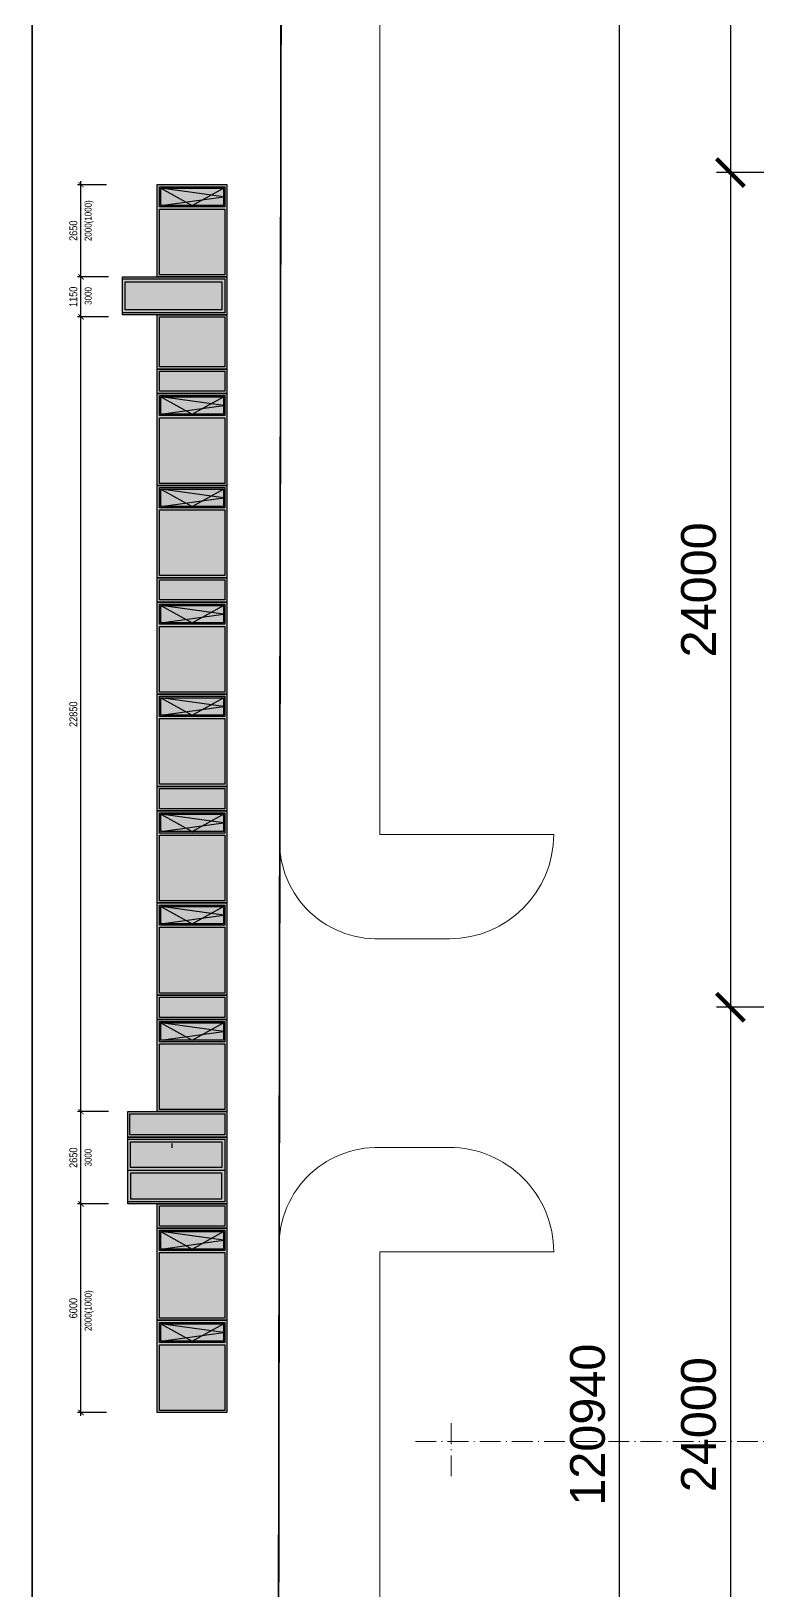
# Model space of a CAD drawing. Header units: millimetres. Extents: x 325046 to 1268204, y 1875583 to 2761998.
# Drawn here: x 676079 to 696971, y 2526117 to 2570956 of the extents above; entities that cross this region are included whole.
import ezdxf

# ---------------------------------------------------------------- set-up
doc = ezdxf.new("R2010")
doc.units = ezdxf.units.MM
doc.header["$LTSCALE"] = 100
doc.header["$PDMODE"] = 65
doc.linetypes.add('ACAD_ISO10W100', pattern=[18.5, 12, -3, 0.5, -3])
for name, color, linetype in [('FASÁDY - okna - PŮDORYS', 8, 'Continuous'), ('kóty 100', 5, 'Continuous'), ('Kóty osové', 5, 'Continuous'), ('OKNA - RASTR', 5, 'Continuous')]:
    doc.layers.add(name, color=color, linetype=linetype)
for name, color, linetype, lineweight in [('FASÁDY filling', 7, 'Continuous', 5), ('Objekty - osy', 5, 'ACAD_ISO10W100', 20), ('ŠFAF - okna', 8, 'Continuous', 13)]:
    doc.layers.add(name, color=color, linetype=linetype, lineweight=lineweight)
doc.layers.add('Komunikace - obrys - 1.etapa', color=7, linetype='Continuous', lineweight=15, true_color=0x901be4)
doc.layers.add('Manipulační - obrys - 1. etapa', color=7, linetype='Continuous', lineweight=13, true_color=0x1a63a8)
doc.styles.add('ARIAL NARROW', font='ARIALN.TTF')
doc.styles.add('ARIL-TENKÝ', font='arial.ttf')
doc.dimstyles.new('100', dxfattribs={"dimscale": 100, "dimtxt": 2.3, "dimasz": 1.5, "dimexe": 1, "dimexo": 4, "dimgap": 1, "dimtad": 1, "dimdec": 0, "dimzin": 0, "dimdsep": 46, "dimtxsty": 'ARIAL NARROW', "dimblk": 'ARCHTICK', "dimcen": 4, "dimdle": 1, "dimclrd": 256, "dimclre": 256, "dimclrt": 7, "dimadec": 0, "dimazin": 0, "dimtfac": 1, "dimtdec": 0, "dimtix": 1, "dimtofl": 0, "dimtmove": 0, "dimatfit": 2, "dimldrblk": 'OBLIQUE', "dimfxl": 1, "dimtolj": 1, "dimtzin": 0, "dimlwd": -1, "dimlwe": -1, "dimarcsym": 1})
doc.dimstyles.new('400', dxfattribs={"dimscale": 400, "dimtxt": 2.5, "dimasz": 2, "dimexe": 1, "dimexo": 12, "dimgap": 1, "dimtad": 1, "dimdec": 0, "dimzin": 0, "dimdsep": 46, "dimtxsty": 'ARIL-TENKÝ', "dimblk": 'ARCHTICK', "dimcen": 4, "dimdle": 1, "dimclrd": 256, "dimclre": 256, "dimclrt": 7, "dimadec": 0, "dimazin": 0, "dimtfac": 1, "dimtdec": 0, "dimtix": 1, "dimtofl": 0, "dimtmove": 0, "dimatfit": 0, "dimldrblk": 'OBLIQUE', "dimfxl": 1, "dimtolj": 1, "dimtzin": 0, "dimlwd": -1, "dimlwe": -1, "dimarcsym": 0})

# ---------------------------------------------------------------- blocks, each defined once
blk = doc.blocks.new('_ARCHTICK')
at = {"color": 0, "linetype": 'ByBlock', "const_width": 0.15}
blk.add_lwpolyline([(-0.5, -0.5), (0.5, 0.5)], dxfattribs=at)
blk = doc.blocks.new('*D295')
at = {"layer": 'Defpoints', "color": 0, "transparency": 16777216}
for p in [(705079, 2590893), (696183, 2566893), (706919, 2566893)]:
    blk.add_point(p, dxfattribs=at)
at = {"layer": 'Kóty osové', "transparency": 16777216}
for p, q in [((696183, 2591293), (696183, 2566493)), ((700279, 2590893), (695783, 2590893)), ((702119, 2566893), (695783, 2566893))]:
    blk.add_line(p, q, dxfattribs=at)
at = {"layer": 'Kóty osové', "transparency": 16777216, "xscale": 800, "yscale": 800, "zscale": 800}
for p, rotation in [((696183, 2590893), 90), ((696183, 2566893), 270)]:
    blk.add_blockref('_ARCHTICK', p, dxfattribs=dict(at, rotation=rotation))
at = {"layer": 'Kóty osové', "color": 7, "transparency": 16777216, "insert": (695272, 2578893), "char_height": 1000, "attachment_point": 5, "rotation": 90, "style": 'ARIL-TENKÝ'}
blk.add_mtext('\\A1;24000', dxfattribs=at)
blk = doc.blocks.new('_Oblique')
at = {"color": 0, "lineweight": -2}
blk.add_line((-0.5, -0.5), (0.5, 0.5), dxfattribs=at)
blk = doc.blocks.new('*D296')
at = {"layer": 'Defpoints', "color": 0, "transparency": 16777216}
for p in [(705684, 2566893), (696183, 2542893), (705684, 2542893)]:
    blk.add_point(p, dxfattribs=at)
at = {"layer": 'Kóty osové', "transparency": 16777216}
for p, q in [((696183, 2567293), (696183, 2542493)), ((700884, 2566893), (695783, 2566893)), ((700884, 2542893), (695783, 2542893))]:
    blk.add_line(p, q, dxfattribs=at)
at = {"layer": 'Kóty osové', "transparency": 16777216, "xscale": 800, "yscale": 800, "zscale": 800}
for p, rotation in [((696183, 2566893), 90), ((696183, 2542893), 270)]:
    blk.add_blockref('_ARCHTICK', p, dxfattribs=dict(at, rotation=rotation))
at = {"layer": 'Kóty osové', "color": 7, "transparency": 16777216, "insert": (695272, 2554893), "char_height": 1000, "attachment_point": 5, "rotation": 90, "style": 'ARIL-TENKÝ'}
blk.add_mtext('\\A1;24000', dxfattribs=at)
blk = doc.blocks.new('*D297')
at = {"layer": 'Defpoints', "color": 0, "transparency": 16777216}
for p in [(705684, 2542893), (696183, 2518893), (705684, 2518893)]:
    blk.add_point(p, dxfattribs=at)
at = {"layer": 'Kóty osové', "transparency": 16777216}
for p, q in [((696183, 2543293), (696183, 2518493)), ((700884, 2542893), (695783, 2542893)), ((700884, 2518893), (695783, 2518893))]:
    blk.add_line(p, q, dxfattribs=at)
at = {"layer": 'Kóty osové', "transparency": 16777216, "xscale": 800, "yscale": 800, "zscale": 800}
for p, rotation in [((696183, 2542893), 90), ((696183, 2518893), 270)]:
    blk.add_blockref('_ARCHTICK', p, dxfattribs=dict(at, rotation=rotation))
at = {"layer": 'Kóty osové', "color": 7, "transparency": 16777216, "insert": (695272, 2530893), "char_height": 1000, "attachment_point": 5, "rotation": 90, "style": 'ARIL-TENKÝ'}
blk.add_mtext('\\A1;24000', dxfattribs=at)
blk = doc.blocks.new('OKNO1')
at = {"layer": 'FASÁDY filling'}
h = blk.add_hatch(color=149, dxfattribs=at)
h.paths.add_polyline_path([(554541, 2542543), (552541, 2542543), (552541, 2539893), (554541, 2539893)])
h.paths.add_polyline_path([(554481, 2541903), (552601, 2541903), (552601, 2542483), (554481, 2542483)], flags=16)
h.paths.add_polyline_path([(554481, 2541843), (554481, 2539953), (552601, 2539953), (552601, 2541843)], flags=16)
h = blk.add_hatch(color=149, dxfattribs=at)
h.paths.add_polyline_path([(554481, 2542483), (552601, 2542483), (552601, 2541903), (554481, 2541903)])
h.paths.add_polyline_path([(554441, 2542443), (554441, 2541943), (552641, 2541943), (552641, 2542443)], flags=16)
at = {"layer": 'ŠFAF - okna'}
h = blk.add_hatch(color=256, dxfattribs=at)
h.set_gradient(color1=(33, 33, 33), color2=(171, 171, 171))
h.paths.add_polyline_path([(554441, 2541943), (554441, 2542443), (552641, 2542443), (552641, 2541943)])
h.paths.add_polyline_path([(552601, 2539953), (554481, 2539953), (554481, 2541843), (552601, 2541843)])
at = {"layer": 'FASÁDY - okna - PŮDORYS'}
blk.add_lwpolyline([(554441, 2542443), (554441, 2541943), (552641, 2541943), (552641, 2542443)], close=True, dxfattribs=at)
blk.add_lwpolyline([(552641, 2541943), (554441, 2542193), (552641, 2542443), (553541, 2541943), (554441, 2542443)], dxfattribs=at)
at = {"layer": 'OKNA - RASTR'}
blk.add_lwpolyline([(554541, 2542543), (554541, 2539893), (552541, 2539893), (552541, 2542543)], close=True, dxfattribs=at)
for points in [[(552601, 2541903), (552601, 2542483), (554481, 2542483), (554481, 2541903), (552601, 2541903)], [(554481, 2541843), (554481, 2539953), (552601, 2539953), (552601, 2541843), (554481, 2541843)]]:
    blk.add_lwpolyline(points, dxfattribs=at)
blk = doc.blocks.new('okno 2')
at = {"layer": 'FASÁDY filling'}
h = blk.add_hatch(color=149, dxfattribs=at)
h.paths.add_polyline_path([(554541, 2544670), (552541, 2544670), (552541, 2543970), (554541, 2543970)])
h.paths.add_polyline_path([(554481, 2544030), (552601, 2544030), (552601, 2544610), (554481, 2544610)], flags=16)
h.paths.add_polyline_path([(554481, 2544610), (552601, 2544610), (552601, 2544030), (554481, 2544030)], flags=16)
at = {"layer": 'OKNA - RASTR'}
blk.add_lwpolyline([(552541, 2543970), (552541, 2544670), (554541, 2544670), (554541, 2543970), (552541, 2543970)], dxfattribs=at)
blk.add_lwpolyline([(552601, 2544030), (552601, 2544610), (554481, 2544610), (554481, 2544030)], close=True, dxfattribs=at)
blk = doc.blocks.new('*D515')
at = {"layer": 'Defpoints', "color": 0, "ltscale": 100, "transparency": 16777216}
for p in [(677510, 2537243), (678697, 2537243), (678647, 2531243)]:
    blk.add_point(p, dxfattribs=at)
at = {"layer": 'kóty 100', "ltscale": 100, "transparency": 16777216}
for p, q in [((678297, 2537243), (677410, 2537243)), ((677510, 2531143), (677510, 2537343)), ((678247, 2531243), (677410, 2531243))]:
    blk.add_line(p, q, dxfattribs=at)
at = {"layer": 'kóty 100', "ltscale": 100, "transparency": 16777216, "xscale": 150, "yscale": 150, "zscale": 150}
for p, rotation in [((677510, 2537243), 90), ((677510, 2531243), 270)]:
    blk.add_blockref('_ARCHTICK', p, dxfattribs=dict(at, rotation=rotation))
at = {"layer": 'kóty 100', "color": 7, "ltscale": 100, "transparency": 16777216, "insert": (677292, 2534243), "char_height": 230, "attachment_point": 5, "rotation": 90, "style": 'ARIAL NARROW'}
blk.add_mtext('\\A1;6000', dxfattribs=at)
blk = doc.blocks.new('*D516')
at = {"layer": 'Defpoints', "color": 0, "ltscale": 100, "transparency": 16777216}
for p in [(677510, 2539893), (678697, 2539893), (678697, 2537243)]:
    blk.add_point(p, dxfattribs=at)
at = {"layer": 'kóty 100', "ltscale": 100, "transparency": 16777216}
for p, q in [((678297, 2539893), (677410, 2539893)), ((677510, 2537143), (677510, 2539993)), ((678297, 2537243), (677410, 2537243))]:
    blk.add_line(p, q, dxfattribs=at)
at = {"layer": 'kóty 100', "ltscale": 100, "transparency": 16777216, "xscale": 150, "yscale": 150, "zscale": 150}
for p, rotation in [((677510, 2539893), 90), ((677510, 2537243), 270)]:
    blk.add_blockref('_ARCHTICK', p, dxfattribs=dict(at, rotation=rotation))
at = {"layer": 'kóty 100', "color": 7, "ltscale": 100, "transparency": 16777216, "insert": (677292, 2538568), "char_height": 230, "attachment_point": 5, "rotation": 90, "style": 'ARIAL NARROW'}
blk.add_mtext('\\A1;2650', dxfattribs=at)
blk = doc.blocks.new('*D517')
at = {"layer": 'Defpoints', "color": 0, "ltscale": 100, "transparency": 16777216}
for p in [(677510, 2562743), (678697, 2562743), (678697, 2539893)]:
    blk.add_point(p, dxfattribs=at)
at = {"layer": 'kóty 100', "ltscale": 100, "transparency": 16777216}
for p, q in [((678297, 2562743), (677410, 2562743)), ((677510, 2539793), (677510, 2562843)), ((678297, 2539893), (677410, 2539893))]:
    blk.add_line(p, q, dxfattribs=at)
at = {"layer": 'kóty 100', "ltscale": 100, "transparency": 16777216, "xscale": 150, "yscale": 150, "zscale": 150}
for p, rotation in [((677510, 2562743), 90), ((677510, 2539893), 270)]:
    blk.add_blockref('_ARCHTICK', p, dxfattribs=dict(at, rotation=rotation))
at = {"layer": 'kóty 100', "color": 7, "ltscale": 100, "transparency": 16777216, "insert": (677292, 2551318), "char_height": 230, "attachment_point": 5, "rotation": 90, "style": 'ARIAL NARROW'}
blk.add_mtext('\\A1;22850', dxfattribs=at)
blk = doc.blocks.new('*D523')
at = {"layer": 'Defpoints', "color": 0, "ltscale": 100, "transparency": 16777216}
for p in [(677510, 2563893), (678697, 2563893), (678697, 2562743)]:
    blk.add_point(p, dxfattribs=at)
at = {"layer": 'kóty 100', "ltscale": 100, "transparency": 16777216}
for p, q in [((678297, 2563893), (677410, 2563893)), ((677510, 2562643), (677510, 2563993)), ((678297, 2562743), (677410, 2562743))]:
    blk.add_line(p, q, dxfattribs=at)
at = {"layer": 'kóty 100', "ltscale": 100, "transparency": 16777216, "xscale": 150, "yscale": 150, "zscale": 150}
for p, rotation in [((677510, 2563893), 90), ((677510, 2562743), 270)]:
    blk.add_blockref('_ARCHTICK', p, dxfattribs=dict(at, rotation=rotation))
at = {"layer": 'kóty 100', "color": 7, "ltscale": 100, "transparency": 16777216, "insert": (677292, 2563318), "char_height": 230, "attachment_point": 5, "rotation": 90, "style": 'ARIAL NARROW'}
blk.add_mtext('\\A1;1150', dxfattribs=at)
blk = doc.blocks.new('*D524')
at = {"layer": 'Defpoints', "color": 0, "ltscale": 100, "transparency": 16777216}
for p in [(677510, 2566543), (678647, 2566543), (678697, 2563893)]:
    blk.add_point(p, dxfattribs=at)
at = {"layer": 'kóty 100', "ltscale": 100, "transparency": 16777216}
for p, q in [((677510, 2563793), (677510, 2566643)), ((678247, 2566543), (677410, 2566543)), ((678297, 2563893), (677410, 2563893))]:
    blk.add_line(p, q, dxfattribs=at)
at = {"layer": 'kóty 100', "ltscale": 100, "transparency": 16777216, "xscale": 150, "yscale": 150, "zscale": 150}
for p, rotation in [((677510, 2566543), 90), ((677510, 2563893), 270)]:
    blk.add_blockref('_ARCHTICK', p, dxfattribs=dict(at, rotation=rotation))
at = {"layer": 'kóty 100', "color": 7, "ltscale": 100, "transparency": 16777216, "insert": (677292, 2565218), "char_height": 230, "attachment_point": 5, "rotation": 90, "style": 'ARIAL NARROW'}
blk.add_mtext('\\A1;2650', dxfattribs=at)
blk = doc.blocks.new('*D1558')
at = {"layer": 'Defpoints', "color": 0, "transparency": 16777216}
for p in [(692991, 2591363), (705684, 2591363), (705684, 2470423)]:
    blk.add_point(p, dxfattribs=at)
at = {"layer": 'Kóty osové', "transparency": 16777216}
for p, q in [((692991, 2470023), (692991, 2591763)), ((700884, 2591363), (692591, 2591363)), ((700884, 2470423), (692591, 2470423))]:
    blk.add_line(p, q, dxfattribs=at)
at = {"layer": 'Kóty osové', "transparency": 16777216, "xscale": 800, "yscale": 800, "zscale": 800}
for p, rotation in [((692991, 2591363), 90), ((692991, 2470423), 270)]:
    blk.add_blockref('_ARCHTICK', p, dxfattribs=dict(at, rotation=rotation))
at = {"layer": 'Kóty osové', "color": 7, "transparency": 16777216, "insert": (692080, 2530893), "char_height": 1000, "attachment_point": 5, "rotation": 90, "style": 'ARIL-TENKÝ'}
blk.add_mtext('\\A1;120940', dxfattribs=at)

msp = doc.modelspace()

# ---------------------------------------------------------------- hatches: boundary and pattern name
at = {"layer": 'FASÁDY filling', "true_color": 0x373f43}
h = msp.add_hatch(color=149, dxfattribs=at)
h.paths.add_polyline_path([(681703.7, 2563893), (679703.7, 2563893), (678703.7, 2563893), (678704.6, 2563833), (681643.7, 2563833), (681643.7, 2562863), (678704.6, 2562863), (678703.7, 2562803), (681703.7, 2562803)])
h.paths.add_polyline_path([(681643.7, 2563833), (678704.6, 2563833), (678704.6, 2562863), (681643.7, 2562863)], flags=17)
h.paths.add_polyline_path([(681563.7, 2563753), (681563.7, 2562943), (678783.7, 2562943), (678783.7, 2563753)], flags=16)
at = {"layer": 'FASÁDY filling', "ltscale": 100, "true_color": 0x373f43}
h = msp.add_hatch(color=149, dxfattribs=at)
h.paths.add_polyline_path([(681703.7, 2562803), (679703.7, 2562803), (679703.7, 2561243), (681703.7, 2561243)])
h.paths.add_polyline_path([(681643.7, 2562743), (681643.7, 2561303), (679763.7, 2561303), (679763.7, 2562743)], flags=16)
at = {"layer": 'FASÁDY filling', "true_color": 0x373f43}
msp.add_hatch(color=149, dxfattribs=at).paths.add_polyline_path([(681643.7, 2562743), (679763.7, 2562743), (679763.7, 2561303), (681643.7, 2561303)])
h = msp.add_hatch(color=149, dxfattribs=at)
h.paths.add_polyline_path([(681703.7, 2539893), (678853.7, 2539893), (678853.7, 2539163), (681703.7, 2539163)])
h.paths.add_polyline_path([(681643.7, 2539833), (681643.7, 2539223), (678913.7, 2539223), (678913.7, 2539833)], flags=16)
h = msp.add_hatch(color=149, dxfattribs=at)
h.paths.add_polyline_path([(681703.7, 2539163), (678853.7, 2539163), (678853.7, 2539103), (681643.7, 2539103), (681643.7, 2538203), (681643.7, 2537303), (678853.7, 2537303), (678853.7, 2537243), (681703.7, 2537243)])
h.paths.add_polyline_path([(681643.7, 2539103), (678853.7, 2539103), (678853.7, 2538203), (681643.7, 2538203)], flags=17)
h.paths.add_polyline_path([(681563.7, 2539023), (681563.7, 2538283), (678933.7, 2538283), (678933.7, 2539023)], flags=16)
h.paths.add_polyline_path([(681643.7, 2538203), (678853.7, 2538203), (678853.7, 2537303), (681643.7, 2537303)])
h.paths.add_polyline_path([(681563.7, 2538123), (681563.7, 2537383), (678933.7, 2537383), (678933.7, 2538123)], flags=16)
at = {"layer": 'ŠFAF - okna', "ltscale": 100}
h = msp.add_hatch(color=256, dxfattribs=at)
h.set_gradient(color1=(33, 33, 33), color2=(171, 171, 171))
h.paths.add_polyline_path([(681563.7, 2563753), (678783.7, 2563753), (678783.7, 2562943), (681563.7, 2562943)])
at = {"layer": 'ŠFAF - okna'}
h = msp.add_hatch(color=256, dxfattribs=at)
h.set_gradient(color1=(33, 33, 33), color2=(171, 171, 171))
h.paths.add_polyline_path([(681643.7, 2562743), (679763.7, 2562743), (679763.7, 2561303), (681643.7, 2561303)])
h = msp.add_hatch(color=256, dxfattribs=at)
h.set_gradient(color1=(33, 33, 33), color2=(171, 171, 171))
h.paths.add_polyline_path([(681643.7, 2539833), (678913.7, 2539833), (678913.7, 2539223), (681643.7, 2539223)])
h = msp.add_hatch(color=256, dxfattribs=at)
h.set_gradient(color1=(33, 33, 33), color2=(171, 171, 171))
h.paths.add_polyline_path([(681563.7, 2538283), (681563.7, 2539023), (678933.7, 2539023), (678933.7, 2538283)])
h.paths.add_polyline_path([(678933.7, 2538123), (678933.7, 2537383), (681563.7, 2537383), (681563.7, 2538123)])

# ---------------------------------------------------------------- linework, layer by layer
at = {"layer": 'Defpoints', "linetype": 'ByBlock'}
msp.add_line((680134.2, 2538850.9), (680134.2, 2538975.9), dxfattribs=at)
at = {"layer": 'Komunikace - obrys - 1.etapa', "const_width": 50}
msp.add_lwpolyline([(683105.6, 2424627.7, -0.409908), (701103.7, 2442362.7), (756229.3, 2442362.7, 0.1823104), (779342.4, 2451080, -0.3771817), (799815.1, 2451079.1, 0.1851001), (823594.2, 2442320.1), (995603.3, 2442362.7), (995601.3, 2449363.8), (830802.7, 2449363.2, -0.1831268), (804292.9, 2459409.4, 0.3789644), (775131.9, 2459409.3, -0.1831263), (748622.2, 2449362.9), (701103.7, 2449362.7, -0.4142146), (683103.7, 2467362.7), (683287.9, 2588698.6, -0.4137746), (706988.3, 2612362.6), (1097273.7, 2612362.7), (1097273.8, 2619345.1), (706104.2, 2619344.9, 0.414219), (676103.7, 2589344.9), (676103.7, 2424627.7)], format="xyb", dxfattribs=at)
at = {"layer": 'Manipulační - obrys - 1. etapa'}
msp.add_lwpolyline([(686103.7, 2538862.7, 0.4393818), (683207.7, 2535862.6), (683225.9, 2547862.5, 0.443891), (686103.7, 2544862.7), (688103.7, 2544862.7, 0.4142135), (691103.7, 2547862.7), (686103.7, 2547862.7), (686103.7, 2591362.7), (702103.7, 2591362.7), (702103.7, 2470362.7), (686103.7, 2470362.7), (686103.7, 2535862.7), (691103.7, 2535862.7, 0.4142136), (688103.7, 2538862.7), (686103.7, 2538862.7)], format="xyb", dxfattribs=at)
at = {"layer": 'Objekty - osy', "ltscale": 0.5}
for points in [[(688151.3, 2529411.4), (688151.3, 2531011.4)], [(687126.3, 2530411.4), (701126.3, 2530411.4)]]:
    msp.add_lwpolyline(points, dxfattribs=at)
at = {"layer": 'OKNA - RASTR'}
msp.add_line((681643.7, 2538203), (678853.7, 2538203), dxfattribs=at)
at = {"layer": 'OKNA - RASTR', "ltscale": 100}
msp.add_lwpolyline([(678703.7, 2563893), (681703.7, 2563893), (681703.7, 2562803), (678703.7, 2562803)], close=True, dxfattribs=at)
for points in [[(678703.7, 2563833), (681643.7, 2563833), (681643.7, 2562863), (678703.7, 2562863)], [(678783.7, 2563753), (681563.7, 2563753), (681563.7, 2562943), (678783.7, 2562943), (678783.7, 2563753)]]:
    msp.add_lwpolyline(points, dxfattribs=at)
at = {"layer": 'OKNA - RASTR'}
for points in [[(681703.7, 2562803), (681703.7, 2561243), (679703.7, 2561243), (679703.7, 2562803), (681703.7, 2562803)], [(681643.7, 2562743), (681643.7, 2561303), (679763.7, 2561303), (679763.7, 2562743), (681643.7, 2562743)], [(678853.7, 2539163), (678853.7, 2539893), (681703.7, 2539893), (681703.7, 2539163), (678853.7, 2539163)], [(681643.7, 2539103), (681643.7, 2537303), (678853.7, 2537303)], [(678853.7, 2539103), (681643.7, 2539103), (681643.7, 2538203)]]:
    msp.add_lwpolyline(points, dxfattribs=at)
for points in [[(678913.7, 2539223), (678913.7, 2539833), (681643.7, 2539833), (681643.7, 2539223)], [(681703.7, 2539163), (681703.7, 2537243), (678853.7, 2537243), (678853.7, 2539163)], [(681563.7, 2539023), (681563.7, 2538283), (678933.7, 2538283), (678933.7, 2539023)], [(681563.7, 2537383), (681563.7, 2538123), (678933.7, 2538123), (678933.7, 2537383)]]:
    msp.add_lwpolyline(points, close=True, dxfattribs=at)

# ---------------------------------------------------------------- block references
for name, p in [('OKNO1', (127162.5, 24000.3)), ('okno 2', (127162.5, 16572.9)), ('OKNO1', (127162.5, 18000.3)), ('OKNO1', (127162.5, 15350.3)), ('okno 2', (127162.5, 10572.9)), ('OKNO1', (127162.5, 12000.3)), ('OKNO1', (127162.5, 9350.3)), ('okno 2', (127162.5, 4572.9)), ('OKNO1', (127162.5, 6000.3)), ('OKNO1', (127162.5, 3350.3)), ('okno 2', (127162.5, -1427.1)), ('OKNO1', (127162.5, 0.3)), ('okno 2', (127162.5, -7427.1)), ('OKNO1', (127162.5, -5999.7)), ('OKNO1', (127162.5, -8649.7))]:
    msp.add_blockref(name, p, dxfattribs=at)

# ---------------------------------------------------------------- texts
at = {"layer": 'kóty 100', "color": 7, "ltscale": 100, "style": 'ARIAL NARROW'}
for s, p in [('2000(1000)', (677815.3, 2564921.7)), ('3000', (677815.3, 2563089.3)), ('3000', (677815.3, 2538315.5)), ('2000(1000)', (677815.3, 2533584.5))]:
    msp.add_text(s, height=200, rotation=90, dxfattribs=at).set_placement(p)

# ---------------------------------------------------------------- dimensions: what is measured, and where the dimension line sits
at = {"layer": 'kóty 100', "ltscale": 100}
for base, p1, p2, picture, middle in [((677509.7, 2566542.7), (678696.8, 2563892.7), (678646.8, 2566542.7), '*D524', (677292.2, 2565217.7)), ((677509.7, 2563892.7), (678696.8, 2562742.7), (678696.8, 2563892.7), '*D523', (677292.2, 2563317.7)), ((677509.7, 2562742.7), (678696.8, 2539892.7), (678696.8, 2562742.7), '*D517', (677292.2, 2551317.7)), ((677509.7, 2539892.7), (678696.8, 2537242.7), (678696.8, 2539892.7), '*D516', (677292.2, 2538567.7))]:
    dim = msp.add_linear_dim(base=base, p1=p1, p2=p2, angle=90, dimstyle='100', override={"dimtmove": 1}, dxfattribs=at)
    dim.commit()
    dim.dimension.update_dxf_attribs({"geometry": picture, "text_midpoint": middle})
dim = msp.add_linear_dim(base=(677509.7, 2537242.7), p1=(678646.8, 2531242.7), p2=(678696.8, 2537242.7), angle=90, dimstyle='100', dxfattribs=at)
dim.commit()
dim.dimension.update_dxf_attribs({"geometry": '*D515', "text_midpoint": (677292.2, 2534242.7)})
at = {"layer": 'Kóty osové'}
for base, p1, p2, picture, middle in [((692991, 2591362.7), (705683.7, 2470422.7), (705683.7, 2591362.7), '*D1558', (692080.4, 2530892.7)), ((696182.8, 2566892.7), (705078.7, 2590892.7), (706918.6, 2566892.7), '*D295', (695272.2, 2578892.7))]:
    dim = msp.add_linear_dim(base=base, p1=p1, p2=p2, angle=90, dimstyle='400', dxfattribs=at)
    dim.commit()
    dim.dimension.update_dxf_attribs({"geometry": picture, "text_midpoint": middle})
for base, p1, p2, picture, middle in [((696182.8, 2542892.7), (705683.7, 2566892.7), (705683.7, 2542892.7), '*D296', (695272.2, 2554892.7)), ((696182.8, 2518892.7), (705683.7, 2542892.7), (705683.7, 2518892.7), '*D297', (695272.2, 2530892.7))]:
    dim = msp.add_linear_dim(base=base, p1=p1, p2=p2, angle=90, dimstyle='400', override={"dimtmove": 1}, dxfattribs=at)
    dim.commit()
    dim.dimension.update_dxf_attribs({"geometry": picture, "text_midpoint": middle})

doc.saveas('drawing.dxf')
